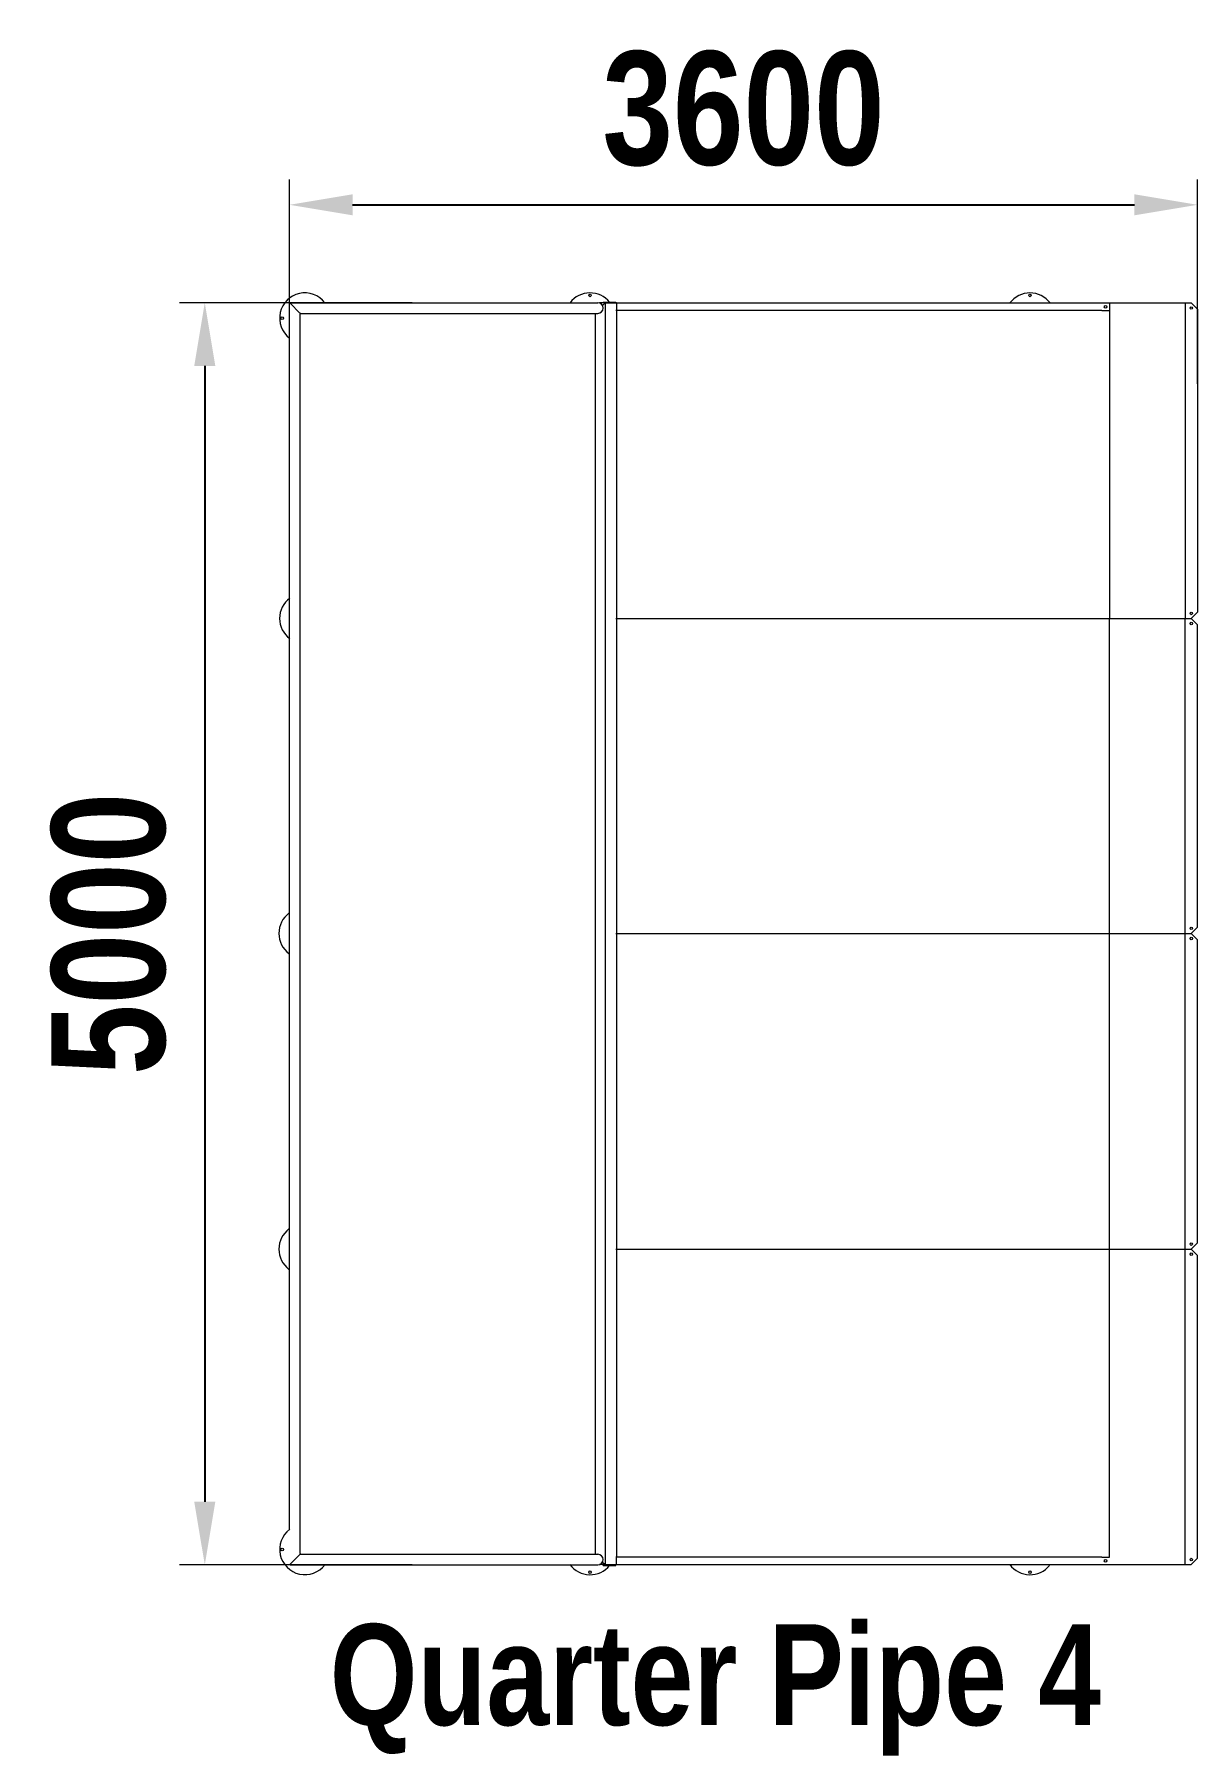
# Model space of a CAD drawing. Header units: millimetres. Extents: x 74346 to 78955, y -338 to 6482.
import ezdxf

# ---------------------------------------------------------------- set-up
doc = ezdxf.new("R2010")
doc.units = ezdxf.units.MM
doc.layers.add('DiKom', color=7, linetype='Continuous')
doc.styles.add('style1', font='arialbd.ttf', dxfattribs={"width": 0.8})
doc.dimstyles.new('1-50', dxfattribs={"dimtxt": 600, "dimasz": 300, "dimexe": 100, "dimexo": 0, "dimgap": 300, "dimtad": 1, "dimtxsty": 'style1', "dimcen": 200, "dimclrd": 7, "dimclre": 7, "dimclrt": 7, "dimadec": 1, "dimazin": 2, "dimtfac": 1, "dimtmove": 0, "dimatfit": 2, "dimfxl": 1, "dimlwd": 25, "dimlwe": 18, "dimarcsym": 0})

# ---------------------------------------------------------------- blocks, each defined once
blk = doc.blocks.new('*D17')
at = {"layer": 'Defpoints', "color": 0, "transparency": 16777216}
for p in [(78955, 5807), (75356.6, 5097.5), (78955, 5097.5)]:
    blk.add_point(p, dxfattribs=at)
at = {"layer": 'DiKom', "color": 7, "lineweight": 18, "transparency": 16777216}
for p, q in [((75356.6, 5097.5), (75356.6, 5907)), ((78955, 5097.5), (78955, 5907))]:
    blk.add_line(p, q, dxfattribs=at)
at = {"layer": 'DiKom', "color": 7, "lineweight": 25, "transparency": 16777216}
blk.add_line((75606.6, 5807), (78705, 5807), dxfattribs=at)
at = {"layer": 'DiKom', "color": 7, "transparency": 16777216}
for points in [[(75606.6, 5848.7), (75606.6, 5765.4), (75356.6, 5807)], [(78705, 5848.7), (78705, 5765.4), (78955, 5807)]]:
    blk.add_solid(points, dxfattribs=at)
at = {"layer": 'DiKom', "color": 7, "transparency": 16777216, "insert": (77155.8, 6186.8), "char_height": 450, "attachment_point": 5, "style": 'style1'}
blk.add_mtext('3600', dxfattribs=at)
blk = doc.blocks.new('*D18')
at = {"layer": 'Defpoints', "color": 0, "transparency": 16777216}
for p in [(75842.2, 5418.9), (75021.1, 417.9), (75842.2, 417.9)]:
    blk.add_point(p, dxfattribs=at)
at = {"layer": 'DiKom', "color": 7, "lineweight": 18, "transparency": 16777216}
for p, q in [((75842.2, 5418.9), (74921.1, 5418.9)), ((75842.2, 417.9), (74921.1, 417.9))]:
    blk.add_line(p, q, dxfattribs=at)
at = {"layer": 'DiKom', "color": 7, "lineweight": 25, "transparency": 16777216}
blk.add_line((75021.1, 5168.9), (75021.1, 667.9), dxfattribs=at)
at = {"layer": 'DiKom', "color": 7, "transparency": 16777216}
for points in [[(74979.4, 5168.9), (75062.7, 5168.9), (75021.1, 5418.9)], [(74979.4, 667.9), (75062.7, 667.9), (75021.1, 417.9)]]:
    blk.add_solid(points, dxfattribs=at)
at = {"layer": 'DiKom', "color": 7, "transparency": 16777216, "insert": (74641.3, 2918.4), "char_height": 450, "attachment_point": 5, "rotation": 90, "style": 'style1'}
blk.add_mtext('5000', dxfattribs=at)

msp = doc.modelspace()

# ---------------------------------------------------------------- linework, layer by layer
at = {"layer": 'DiKom', "color": 7, "linetype": 'Continuous', "lineweight": 15}
for p, q in [((75356.622, 558.187), (75356.622, 5415.946)), ((75357.5, 5418.068), (75399.5, 5376.068)), ((75359.622, 5418.946), (76578.622, 5418.946)), ((76607.622, 5417.946), (76585.025, 5417.946)), ((76597.273, 5407.597), (76607.622, 5417.946)), ((76599.622, 5420.946), (76599.622, 5417.946)), ((76599.622, 5420.946), (76649.622, 5420.946)), ((76599.622, 5397.946), (76599.622, 5397.946)), ((76607.622, 5417.946), (76607.622, 418.946)), ((76607.622, 5417.946), (76649.622, 5417.946)), ((76649.622, 5420.946), (76649.622, 5417.946)), ((76649.622, 5417.946), (78605.488, 5417.946)), ((78575.871, 5387.946), (76649.622, 5387.946)), ((76652.622, 5417.946), (76652.622, 5387.946)), ((76652.622, 5387.946), (76652.622, 448.946)), ((78575.871, 5387.946), (78605.488, 5387.946)), ((78605.488, 5417.946), (78605.488, 4167.946)), ((78605.488, 5417.946), (78930.001, 5417.946)), ((78905.183, 5417.946), (78905.183, 4167.946)), ((78930.001, 5417.946), (78955.001, 5392.946)), ((78955.001, 5392.946), (78955.001, 4192.946)), ((75398.622, 462.946), (75398.622, 5373.946)), ((75401.622, 5376.946), (76578.622, 5376.946)), ((76567.622, 5376.946), (76567.622, 459.946)), ((76649.622, 4167.946), (78605.488, 4167.946)), ((78605.488, 448.946), (78605.488, 4167.946)), ((78605.488, 4167.946), (78930.001, 4167.946)), ((78905.183, 2917.946), (78905.183, 4167.946)), ((78930.001, 4167.946), (78955.001, 4192.946)), ((78930.001, 4167.946), (78955.001, 4142.946)), ((78955.001, 2944.946), (78955.001, 4142.946)), ((78930.001, 2919.946), (78955.001, 2944.946)), ((76649.622, 2919.946), (78605.488, 2919.946)), ((76649.622, 2919.946), (78605.488, 2919.946)), ((78605.488, 2919.946), (78930.001, 2919.946)), ((78605.488, 2919.946), (78930.001, 2919.946)), ((78905.183, 1669.946), (78905.183, 2919.946)), ((78930.001, 2919.946), (78955.001, 2894.946)), ((78955.001, 1693.946), (78955.001, 2894.946)), ((76649.622, 1668.946), (78605.488, 1668.946)), ((76649.622, 1668.946), (78605.488, 1668.946)), ((78605.488, 1668.946), (78930.001, 1668.946)), ((78605.488, 1668.946), (78930.001, 1668.946)), ((78905.183, 418.946), (78905.183, 1668.946)), ((78930.001, 1668.946), (78955.001, 1693.946)), ((78930.001, 1668.946), (78955.001, 1643.946)), ((78955.001, 443.946), (78955.001, 1643.946)), ((75357.5, 418.825), (75399.5, 460.825)), ((75359.622, 417.946), (76578.622, 417.946)), ((75401.622, 459.946), (76578.622, 459.946)), ((76607.622, 418.946), (76585.025, 418.946)), ((76597.273, 429.296), (76607.622, 418.946)), ((76599.622, 438.946), (76599.622, 438.946)), ((76599.622, 415.946), (76599.622, 418.946)), ((76599.622, 415.946), (76649.622, 415.946)), ((76607.622, 418.946), (76649.622, 418.946)), ((78575.871, 448.946), (76649.622, 448.946)), ((76649.622, 418.946), (78605.488, 418.946)), ((76649.622, 415.946), (76649.622, 418.946)), ((76652.622, 418.946), (76652.622, 448.946)), ((78575.871, 448.946), (78605.488, 448.946)), ((78605.488, 418.946), (78930.001, 418.946)), ((78930.001, 418.946), (78955.001, 443.946))]:
    msp.add_line(p, q, dxfattribs=at)
for centre in [(76547.622, 5447.946), (78290.893, 5447.946), (78590.488, 5402.94), (78930.092, 5397.946), (75327.622, 5357.946), (78930.092, 4187.946), (78930.092, 4147.946), (78930.092, 2939.946), (78930.092, 2899.946), (78930.092, 1688.946), (78930.092, 1648.946), (75327.622, 478.946), (78590.488, 433.953), (78930.092, 438.946), (76547.622, 388.946), (78290.893, 388.946)]:
    msp.add_circle(centre, 5, dxfattribs=at)
for centre, radius, start, end in [((75417.622, 5357.946), 100, 37.589503, 232.410497), ((76547.622, 5357.946), 100, 39.0501225, 142.410497), ((78290.893, 5357.946), 100, 36.8698976, 143.1301024), ((75359.622, 5415.946), 3, 90, 180), ((76578.622, 5397.946), 21, 0, 90), ((76578.622, 5397.946), 21, 270, 0), ((75401.622, 5373.946), 3, 90, 180), ((75417.622, 4167.946), 100, 126.8698976, 233.1301024), ((75414.621, 2919.946), 100, 126.8698976, 233.1301024), ((75414.621, 1668.946), 100, 126.8698976, 233.1301024), ((75417.622, 478.946), 100, 126.8698976, 323.1301024), ((75359.622, 420.946), 3, 180, 270), ((75401.622, 462.946), 3, 180, 270), ((76547.622, 478.946), 100, 216.8698976, 320.9498775), ((76578.622, 438.946), 21, 0, 90), ((76578.622, 438.946), 21, 270, 0), ((78290.893, 478.946), 100, 216.8698976, 320.9498775)]:
    msp.add_arc(centre, radius, start, end, dxfattribs=at)

# ---------------------------------------------------------------- texts
at = {"layer": 'DiKom', "insert": (75516.416, 182.972), "char_height": 400, "width": 9055.719, "attachment_point": 1, "style": 'style1'}
msp.add_mtext('Quarter Pipe 4', dxfattribs=at)

# ---------------------------------------------------------------- dimensions: what is measured, and where the dimension line sits
at = {"layer": 'DiKom'}
dim = msp.add_linear_dim(base=(78955.001, 5807.039), p1=(75356.622, 5097.522), p2=(78955.001, 5097.522), text='3600', dimstyle='1-50', override={"dimtxt": 450, "dimasz": 250, "dimgap": 150}, dxfattribs=at)
dim.commit()
dim.dimension.update_dxf_attribs({"geometry": '*D17', "text_midpoint": (77155.811, 5807.039), "dimtype": 160})
dim = msp.add_linear_dim(base=(75021.076, 417.946), p1=(75842.193, 5418.946), p2=(75842.193, 417.946), angle=90, text='5000', dimstyle='1-50', override={"dimtxt": 450, "dimasz": 250, "dimgap": 150}, dxfattribs=at)
dim.commit()
dim.dimension.update_dxf_attribs({"geometry": '*D18', "text_midpoint": (75021.076, 2918.446), "dimtype": 160})

doc.saveas('drawing.dxf')
